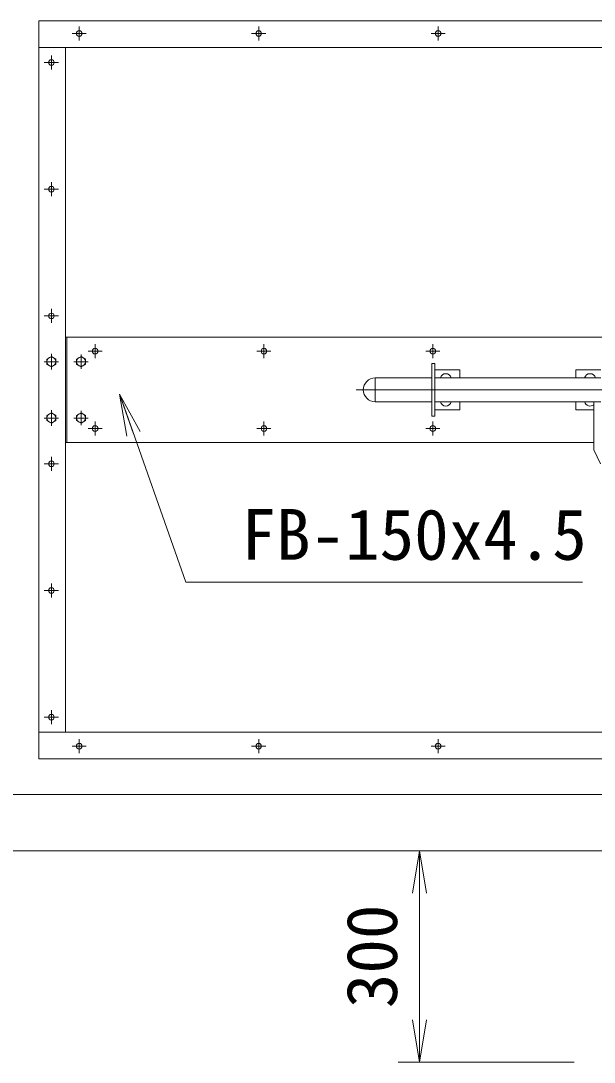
# Model space of a CAD drawing. Units: millimetres, scale not verified. Extents: x -6300 to 6300, y -4455 to 4455.
# Drawn here: x -2288 to -1473, y -2111 to -631 of the extents above; entities that cross this region are included whole.
import ezdxf
from ezdxf.enums import TextEntityAlignment as Align

# ---------------------------------------------------------------- set-up
doc = ezdxf.new("R2010")
doc.units = ezdxf.units.MM
doc.header["$LTSCALE"] = 30
doc.linetypes.add('USER1', pattern=[50.8, 31.75, -6.35, 6.35, -6.35])
for name, color, linetype, lineweight in [('0-2_D-STR1', 1, 'Continuous', 18), ('0-3_D-STR3', 3, 'Continuous', 13), ('0-4_D-BMK', 2, 'USER1', 13), ('0-5_D-BGD', 7, 'Continuous', 9), ('0-6_D-STR-DIM', 7, 'Continuous', 9), ('0-7_0', 4, 'Continuous', 18), ('0-8_D-STR-TXT', 7, 'Continuous', 9)]:
    doc.layers.add(name, color=color, linetype=linetype, lineweight=lineweight)
doc.styles.add('ＭＳ ゴシック', font='')
doc.styles.get('ＭＳ ゴシック').set_extended_font_data('MS Gothic')

# ---------------------------------------------------------------- blocks, each defined once
blk = doc.blocks.new('_Open')
at = {"layer": '0-7_0', "color": 7, "lineweight": 9}
blk.add_line((-30, 5), (0, 0), dxfattribs=at)
blk.add_lwpolyline([(-30, -5), (0, 0), (-30, 0)], dxfattribs=at)

msp = doc.modelspace()

# ---------------------------------------------------------------- linework, layer by layer
at = {"layer": '0-2_D-STR1'}
for p, q in [((-2262.48, -631.32), (-2262.48, -1679.72)), ((-3244.38, -1730.52), (-1366.28, -1730.52))]:
    msp.add_line(p, q, dxfattribs=at)
for points in [[(-1382.18, -1138.52), (-1382.18, -631.32), (-2262.48, -631.32)], [(-2262.48, -1679.72), (-1382.18, -1679.72), (-1382.18, -1172.52)]]:
    msp.add_lwpolyline(points, dxfattribs=at)
at = {"layer": '0-3_D-STR3'}
for p, q in [((-1382.18, -669.32), (-2262.48, -669.32)), ((-2224.48, -669.32), (-2224.48, -1641.72)), ((-2224.48, -1080.52), (-1420.18, -1080.52)), ((-2222.33, -1080.52), (-2222.33, -1230.52)), ((-1703.88, -1118.02), (-1703.88, -1193.02)), ((-1703.88, -1118.02), (-1699.38, -1118.02)), ((-1699.38, -1118.02), (-1699.38, -1193.02)), ((-1784.13, -1138.52), (-1784.13, -1172.52)), ((-1703.88, -1138.52), (-1784.13, -1138.52)), ((-1699.38, -1127.02), (-1663.88, -1127.02)), ((-1463.38, -1138.52), (-1699.38, -1138.52)), ((-1663.88, -1127.02), (-1663.88, -1138.52)), ((-1498.88, -1127.02), (-1498.88, -1138.52)), ((-1463.38, -1127.02), (-1498.88, -1127.02)), ((-1703.88, -1172.52), (-1784.13, -1172.52)), ((-1463.38, -1172.52), (-1699.38, -1172.52)), ((-1663.88, -1172.52), (-1663.88, -1184.02)), ((-1498.88, -1172.52), (-1498.88, -1184.02)), ((-1473.63, -1172.52), (-1473.63, -1240.52)), ((-1703.88, -1193.02), (-1699.38, -1193.02)), ((-1699.38, -1184.02), (-1663.88, -1184.02)), ((-1473.63, -1184.02), (-1498.88, -1184.02)), ((-2224.48, -1230.52), (-1473.63, -1230.52)), ((-1464.13, -1260.52), (-1473.63, -1240.52)), ((-2262.48, -1641.72), (-1382.18, -1641.72))]:
    msp.add_line(p, q, dxfattribs=at)
for points in [[(-2237.98, -1111.77), (-2244.48, -1108.01), (-2250.98, -1111.77), (-2250.98, -1119.27), (-2244.48, -1123.02), (-2237.98, -1119.27)], [(-2195.83, -1111.77), (-2202.33, -1108.01), (-2208.83, -1111.77), (-2208.83, -1119.27), (-2202.33, -1123.02), (-2195.83, -1119.27)], [(-2237.98, -1191.77), (-2244.48, -1188.01), (-2250.98, -1191.77), (-2250.98, -1199.27), (-2244.48, -1203.02), (-2237.98, -1199.27)], [(-2195.83, -1191.77), (-2202.33, -1188.01), (-2208.83, -1191.77), (-2208.83, -1199.27), (-2202.33, -1203.02), (-2195.83, -1199.27)]]:
    msp.add_lwpolyline(points, close=True, dxfattribs=at)
for centre, radius in [((-2204.83, -649.32), 4), ((-1949.83, -649.32), 4), ((-1694.83, -649.32), 4), ((-2244.48, -690.52), 4), ((-2244.48, -870.52), 4), ((-2244.48, -1050.52), 4), ((-2244.48, -1115.52), 6.25), ((-2202.33, -1115.52), 6.25), ((-2182.33, -1100.52), 4), ((-1942.33, -1100.52), 4), ((-1702.33, -1100.52), 4), ((-2244.48, -1195.52), 6.25), ((-2202.33, -1195.52), 6.25), ((-2182.33, -1210.52), 4), ((-1942.33, -1210.52), 4), ((-1702.33, -1210.52), 4), ((-2244.48, -1260.52), 4), ((-2244.48, -1440.52), 4), ((-2244.48, -1620.52), 4), ((-2204.83, -1661.72), 4), ((-1949.83, -1661.72), 4), ((-1694.83, -1661.72), 4)]:
    msp.add_circle(centre, radius, dxfattribs=at)
for centre, radius, start, end in [((-1784.13, -1155.52), 17, 90, 270), ((-1683.88, -1140.52), 8, 14.47751, 165.52249), ((-1478.88, -1140.52), 8, 14.47751, 165.52249), ((-1683.88, -1170.52), 8, 194.47751, 345.52249), ((-1478.88, -1170.52), 8, 194.47751, 311.0145)]:
    msp.add_arc(centre, radius, start, end, dxfattribs=at)
at = {"layer": '0-4_D-BMK'}
for p, q in [((-2214.81, -649.32), (-2194.86, -649.32)), ((-2204.83, -659.29), (-2204.83, -639.34)), ((-1959.81, -649.32), (-1939.86, -649.32)), ((-1949.83, -659.29), (-1949.83, -639.34)), ((-1704.81, -649.32), (-1684.86, -649.32)), ((-1694.83, -659.29), (-1694.83, -639.34)), ((-2234.51, -690.52), (-2254.46, -690.52)), ((-2244.48, -700.49), (-2244.48, -680.54)), ((-2234.51, -870.52), (-2254.46, -870.52)), ((-2244.48, -880.49), (-2244.48, -860.54)), ((-2244.48, -1060.49), (-2244.48, -1040.54)), ((-2234.51, -1050.52), (-2254.46, -1050.52)), ((-2182.33, -1110.49), (-2182.33, -1090.54)), ((-1942.33, -1110.49), (-1942.33, -1090.54)), ((-1702.33, -1110.49), (-1702.33, -1090.54)), ((-2244.48, -1104.38), (-2244.48, -1126.66)), ((-2202.33, -1105.52), (-2202.33, -1125.52)), ((-2172.36, -1100.52), (-2192.31, -1100.52)), ((-1932.36, -1100.52), (-1952.31, -1100.52)), ((-1692.36, -1100.52), (-1712.31, -1100.52)), ((-2234.48, -1115.52), (-2254.48, -1115.52)), ((-2192.33, -1115.52), (-2212.33, -1115.52)), ((-891.13, -1155.52), (-1811.13, -1155.52)), ((-2234.48, -1195.52), (-2254.48, -1195.52)), ((-2244.48, -1184.38), (-2244.48, -1206.66)), ((-2192.33, -1195.52), (-2212.33, -1195.52)), ((-2202.33, -1185.52), (-2202.33, -1205.52)), ((-2172.36, -1210.52), (-2192.31, -1210.52)), ((-2182.33, -1200.54), (-2182.33, -1220.49)), ((-1932.36, -1210.52), (-1952.31, -1210.52)), ((-1942.33, -1200.54), (-1942.33, -1220.49)), ((-1692.36, -1210.52), (-1712.31, -1210.52)), ((-1702.33, -1200.54), (-1702.33, -1220.49)), ((-2244.48, -1250.54), (-2244.48, -1270.49)), ((-2234.51, -1260.52), (-2254.46, -1260.52)), ((-2244.48, -1430.54), (-2244.48, -1450.49)), ((-2234.51, -1440.52), (-2254.46, -1440.52)), ((-2244.48, -1610.54), (-2244.48, -1630.49)), ((-2234.51, -1620.52), (-2254.46, -1620.52)), ((-2204.83, -1651.74), (-2204.83, -1671.69)), ((-1949.83, -1651.74), (-1949.83, -1671.69)), ((-1694.83, -1651.74), (-1694.83, -1671.69)), ((-2214.81, -1661.72), (-2194.86, -1661.72)), ((-1959.81, -1661.72), (-1939.86, -1661.72)), ((-1704.81, -1661.72), (-1684.86, -1661.72))]:
    msp.add_line(p, q, dxfattribs=at)
at = {"layer": '0-5_D-BGD'}
msp.add_line((-3021.38, -1810.52), (366.62, -1810.52), dxfattribs=at)
at = {"layer": '0-6_D-STR-DIM'}
for p, q in [((-1501.38, -1810.52), (-1751.38, -1810.52)), ((-1721.38, -2050.52), (-1721.38, -1870.52)), ((-1501.38, -2110.52), (-1751.38, -2110.52))]:
    msp.add_line(p, q, dxfattribs=at)
at = {"layer": '0-8_D-STR-TXT'}
msp.add_lwpolyline([(-1489.73, -1428.71), (-2053.3, -1428.71), (-2146.84, -1163.51)], dxfattribs=at)

# ---------------------------------------------------------------- block references
at = {"layer": '0-6_D-STR-DIM', "xscale": 2, "yscale": 2}
for p, rotation in [((-1721.38, -1810.52), 90), ((-1721.38, -2110.52), 270)]:
    msp.add_blockref('_Open', p, dxfattribs=dict(at, rotation=rotation))
at = {"layer": '0-8_D-STR-TXT', "xscale": 2, "yscale": 2, "rotation": 109.42811}
msp.add_blockref('_Open', (-2147.5, -1161.62), dxfattribs=at)

# ---------------------------------------------------------------- texts
at = {"layer": '0-6_D-STR-DIM', "style": 'ＭＳ ゴシック'}
msp.add_text('300', height=72.14, rotation=90, dxfattribs=at).set_placement((-1731.5, -2033.83), align=Align.BOTTOM_LEFT)
at = {"layer": '0-8_D-STR-TXT', "style": 'ＭＳ ゴシック'}
msp.add_text('FB-150x4.5', height=72.14, dxfattribs=at).set_placement((-1974.25, -1418.59), align=Align.BOTTOM_LEFT)

doc.saveas('drawing.dxf')
